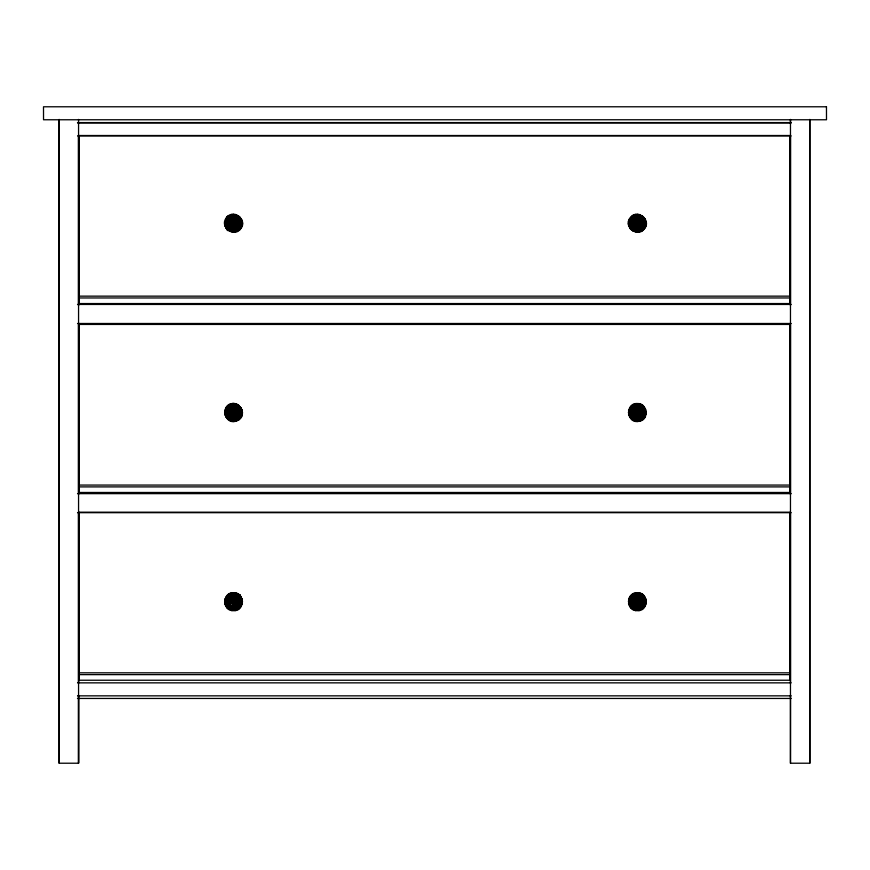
<?xml version="1.0" encoding="UTF-8"?>
<svg xmlns="http://www.w3.org/2000/svg" width="870" height="870" viewBox="0 0 870 870"><rect width="100%" height="100%" fill="white"/><g stroke="black" fill="none" stroke-linecap="round" stroke-linejoin="round"><path stroke-width="1.3" d="M59.149 763.218L59.149 119.397L59.182 763.218L78.561 763.218L78.561 119.397M78.909 672.825L78.942 512.191L789.699 512.191L789.732 672.825L78.909 672.825L78.909 531.592M233.562 593.079C244.448 591.132 245.699 611.458 233.562 610.696C221.959 611.208 221.959 592.165 233.562 592.677L233.562 610.294M228.027 405.888C237.814 396.524 249.777 416.349 236.64 420.949C223.808 425.941 219.795 403.169 233.562 403.473L233.562 421.493L230.615 420.569M635.839 404.006C646.366 400.32 650.89 419.971 638.906 421.363C626.52 423.984 624.682 403.038 637.34 403.473L637.34 421.493L634.393 420.569M637.34 593.079C648.226 591.132 649.477 611.458 637.34 610.696C625.737 611.208 625.737 592.165 637.34 592.677L637.34 610.294M809.829 763.218L809.807 119.397L809.807 763.218L790.471 763.218L790.471 119.397L790.493 123.475M232.062 231.757L232.671 228.342L232.159 227.124L230.996 227.733C224.058 240.468 223.699 206.31 230.996 218.827L230.931 220.132L229.626 219.969L226.657 217.478C218.816 226.048 233.388 238.282 240.468 229.071C248.309 220.501 233.725 208.267 226.657 217.478L227.059 217.826C229.919 214.303 235.585 213.802 239.011 216.782M237.869 230.735L236.194 226.417L237.499 226.581L240.468 229.071L239.359 230.18L228.114 216.782M229.256 405.028L230.931 409.346L229.626 409.172L226.657 406.692M228.114 405.985L239.359 419.383L238.065 420.286L236.129 416.937L236.194 415.621L240.055 417.937C247.439 409.868 233.725 398.362 227.059 407.029C219.686 415.088 233.399 426.604 240.055 417.937M226.961 596.157L229.049 593.884L230.996 597.233L230.931 598.549L229.626 598.386L226.657 595.896M237.869 609.141L236.194 604.824L237.499 604.987L240.468 607.477M629.249 220.327L632.827 215.466L634.763 218.827L634.698 220.132L633.404 219.969L630.435 217.478C622.583 226.048 637.166 238.282 644.246 229.071C652.087 220.501 637.503 208.267 630.435 217.478M645.312 226.178L641.842 231.083L639.907 227.733L639.972 226.417L641.277 226.581L644.246 229.071M629.369 415.381C626.835 411.662 633.012 400.113 634.763 408.03L634.698 409.346L633.404 409.172L630.837 407.029M641.647 419.938L639.972 415.621L643.93 418.013M635.839 593.209L632.827 593.884L634.763 597.233L634.698 598.549L633.404 598.386L630.435 595.896M639.907 606.14L639.972 604.824L641.277 604.987C647.595 606.053 640.124 612.85 639.907 606.14L638.743 605.542L638.232 606.749L638.906 610.566L640.418 610.153L634.393 593.601M225.21 600.213L226.222 605.922M645.692 224.754C647.193 217.989 638.928 212.204 633.099 215.934M628.988 600.213L628.988 603.16M645.692 603.16L645.692 600.213M237.869 215.825L234.965 219.425L234.454 218.218L235.128 214.401L236.509 215.184M232.062 420.96L233.562 416.578L234.454 417.546L235.128 421.363M236.509 404.387L238.065 404.68L236.129 408.03L234.965 408.628L234.454 407.421L235.128 403.604L233.562 403.876M236.509 609.772L235.128 610.566L234.454 606.749L233.562 605.781L232.671 606.749L231.996 610.566L230.474 610.153L236.64 593.22L235.052 593.209M236.509 593.601L238.065 593.884L236.129 597.233L234.965 597.831L234.454 596.624L235.128 592.807M635.839 231.757L637.34 227.374L638.232 228.342L638.906 232.149M645.431 220.327L642.169 221.524L640.885 221.23L641.277 219.969C647.737 218.816 639.918 212.269 639.907 218.827L638.743 219.425L638.232 218.218L638.906 214.401M635.839 420.96L637.34 416.578L638.232 417.546L638.906 421.363M641.842 404.68L639.907 408.03L638.743 408.628L638.232 407.421L638.906 403.604L637.34 403.876M638.232 606.749L637.34 605.781L636.448 606.749L635.774 610.566L634.252 610.153L640.418 593.22L638.83 593.209M640.276 593.601L641.842 593.884L639.907 597.233L638.743 597.831L638.232 596.624L638.906 592.807M242.034 224.775L242.034 226.363L238.391 225.036L237.597 223.992L238.706 223.275L242.578 223.275M225.08 600.191L225.091 598.604L228.734 599.93L230.017 599.637L229.626 598.386M236.466 609.652C243.067 607.586 243.948 597.527 237.804 594.34M241.653 604.628L242.034 603.182M645.431 226.222L645.812 224.775M628.858 410.988L629.249 409.542M629.989 408.237L645.138 416.991L645.312 415.381C647.16 410.651 643.843 404.887 638.808 404.126M628.858 600.191L629.88 597.385L633.099 594.34M645.812 603.182L645.812 604.77L642.169 603.443L640.885 603.736L641.277 604.987M226.657 229.071L229.626 226.581L230.017 225.33L228.734 225.036L225.091 226.363M240.468 217.478L237.499 219.969L237.108 221.23L238.391 221.524L242.034 220.197M226.961 418.013L230.017 414.533L228.734 414.24L225.091 415.566M240.055 407.029L237.108 410.433L238.391 410.727L242.034 409.4M235.03 610.044L230.659 609.652L226.657 607.477L229.626 604.987L230.017 603.736L228.734 603.443L225.091 604.77M226.102 605.988L227.766 608.587C228.853 603.976 247.21 587.576 237.499 598.386L237.108 599.637L238.391 599.93L242.034 598.604M629.369 226.178L630.435 229.071L633.404 226.581L633.784 225.33L632.501 225.036L628.869 226.363L628.858 224.775M630.739 418.013L633.784 414.533L632.501 414.24L628.869 415.566M644.246 406.692L641.277 409.172L640.885 410.433L642.169 410.727L645.812 409.4M630.435 607.477L633.404 604.987L633.784 603.736L632.501 603.443L628.869 604.77M644.246 595.896L641.277 598.386L640.885 599.637L642.169 599.93L645.812 598.604M236.64 214.803L230.615 231.366M230.474 420.949L236.64 404.017M634.393 231.366L640.418 214.803L638.83 214.803M638.83 404.006L640.418 404.017L634.252 420.949M231.996 214.401L232.671 218.218L232.159 219.425L230.996 218.827M235.052 231.757L234.454 228.342L234.965 227.124L236.129 227.733M231.996 403.604L232.671 407.421L232.159 408.628L230.996 408.03M234.454 417.546L234.965 416.338L236.129 416.937M231.996 592.807L232.671 596.624L232.159 597.831L230.996 597.233M234.454 606.749L234.965 605.542L236.129 606.14M635.774 214.401L636.448 218.218L635.937 219.425L634.763 218.827M638.232 228.342L638.743 227.124L639.907 227.733M635.774 403.604L636.448 407.421L635.937 408.628L634.763 408.03M638.232 417.546L638.743 416.338L639.907 416.937M635.774 592.807L636.448 596.624L635.937 597.831L634.763 597.233M240.903 227.516L242.045 223.275L240.055 217.826M241.012 416.784L242.034 415.566L238.391 414.24L237.597 413.196L238.706 412.478L242.578 412.478M225.591 598.788L228.114 595.189M629.989 219.033L628.466 224.841M629.369 598.788L629.532 597.179L645.138 606.194L643.93 607.216M644.681 605.922L645.312 604.585M229.256 419.938L230.996 416.937L232.159 416.338L232.671 417.546M232.671 606.749L232.159 605.542L230.996 606.14L229.049 609.489L228.027 608.282M632.827 231.083L634.763 227.733L635.937 227.124L636.448 228.342M632.827 420.286L634.763 416.937L635.937 416.338L636.448 417.546M632.827 609.489L634.763 606.14L635.937 605.542L636.448 606.749M240.153 228.81L241.012 227.581M241.012 605.988L239.098 608.282M644.79 227.581C641.853 233.106 632.914 233.051 629.989 227.516L645.138 218.772M644.681 416.719L641.582 419.829L638.808 420.83M228.734 225.036L229.528 223.992L228.418 223.275L224.547 223.275M238.391 221.524L237.597 222.568L238.706 223.275M228.734 414.24L229.528 413.196L228.418 412.478L224.547 412.478M238.391 410.727L237.597 411.771L238.706 412.478M228.734 603.443L229.528 602.399L228.418 601.692L224.547 601.692M238.391 599.93L237.597 600.974L238.706 601.692L242.578 601.692M632.501 225.036L633.306 223.992L632.196 223.275L628.325 223.275M642.169 221.524L641.375 222.568L642.484 223.275L646.356 223.275M632.501 414.24L633.306 413.196L632.196 412.478L628.325 412.478M642.169 410.727L641.375 411.771L642.484 412.478L646.356 412.478M632.501 603.443L633.306 602.399L632.196 601.692L628.325 601.692M642.169 599.93L641.375 600.974L642.484 601.692L646.356 601.692M228.027 229.876L239.359 216.369L240.153 217.739M228.027 419.079L239.359 405.583L237.869 405.028M642.876 216.684L631.544 230.18L630.739 228.81M234.454 218.218L233.562 219.175L232.671 218.218M232.671 228.342L233.562 227.374L234.454 228.342M234.454 407.421L233.562 408.378L232.671 407.421M234.454 596.624L233.562 597.592L232.671 596.624M638.232 218.218L637.34 219.175L636.448 218.218M638.232 407.421L637.34 408.378L636.448 407.421M638.232 596.624L637.34 597.592L636.448 596.624M240.055 228.734C237.205 232.246 231.529 232.747 228.114 229.778M630.739 217.739L631.805 216.684M630.739 596.157L631.805 595.091M642.789 608.184L643.833 607.14M631.881 405.985L635.861 404.126M228.418 223.275L229.528 222.568L228.734 221.524L225.591 220.371M228.418 412.478L229.528 411.771L228.734 410.727L225.471 409.542M632.196 223.275L633.306 222.568L632.501 221.524L628.869 220.197M642.484 223.275L641.375 223.992L642.169 225.036L645.812 226.363M228.418 601.692L229.528 600.974L228.734 599.93M238.706 601.692L237.597 602.399L238.391 603.443L241.534 604.585M632.196 412.478L633.306 411.771L632.501 410.727L629.369 409.585M642.484 412.478L641.375 413.196L642.169 414.24L645.312 415.381M632.196 601.692L633.306 600.974L632.501 599.93L629.249 598.745M642.484 601.692L641.375 602.399L642.169 603.443M225.754 227.788L241.371 218.772M225.754 416.991L241.371 407.976M225.754 606.194L241.371 597.179M644.79 408.182L629.532 416.991M629.532 606.194L645.138 597.179M633.034 405.028L634.393 404.387M229.256 594.232L232.062 593.209M640.233 609.652L641.582 609.033M232.062 214.803L230.474 214.803L236.509 231.366M635.839 214.803L634.252 214.803L640.276 231.366M236.509 420.569L233.562 421.091M640.276 420.569L637.34 421.091M228.734 221.524L230.017 221.23L229.626 219.969M238.391 225.036L237.108 225.33L237.499 226.581M632.501 221.524L633.784 221.23L633.404 219.969M642.169 225.036L640.885 225.33L641.277 226.581M228.734 410.727L230.017 410.433L229.626 409.172M238.391 414.24L237.108 414.533L237.499 415.784M632.501 410.727L633.784 410.433L633.404 409.172M642.169 414.24L640.885 414.533L641.277 415.784M238.391 603.443L237.108 603.736L237.499 604.987M632.501 599.93L633.784 599.637L633.404 598.386M224.688 224.841L242.436 221.709M628.988 224.754L646.214 221.709M224.688 414.044L242.436 410.912M645.812 410.988L628.466 414.044M224.688 603.247L242.436 600.126M628.466 603.247L646.214 600.126M237.499 219.969L236.194 220.132L236.129 218.827M229.626 226.581L230.931 226.417L230.996 227.733M641.277 219.969L639.972 220.132L639.907 218.827M633.404 226.581L634.698 226.417L634.763 227.733M237.499 409.172L236.194 409.346L236.129 408.03M229.626 415.784L230.931 415.621L230.996 416.937M641.277 409.172L639.972 409.346L639.907 408.03M633.404 415.784L634.698 415.621L634.763 416.937M237.499 598.386L236.194 598.549L236.129 597.233M229.626 604.987L230.931 604.824L230.996 606.14M641.277 598.386L639.972 598.549L639.907 597.233M633.404 604.987L634.698 604.824L634.763 606.14M232.083 593.329L236.466 593.721M635.861 593.329L640.233 593.721L643.93 596.157M638.808 610.044L635.861 610.044L631.881 608.184M77.473 122.583L791.145 122.583M77.55 122.909L791.124 122.909M77.55 135.894L791.124 135.894M77.517 304.446L791.124 304.446M77.517 323.488L791.124 323.488M77.517 493.649L791.124 493.649M77.517 512.691L791.124 512.691M789.732 531.592L789.732 672.825M77.517 682.852L791.124 682.852M77.517 695.848L791.124 695.848M77.473 698.447L791.145 698.447M637.34 420.96L631.881 418.981L628.858 413.979M628.466 221.709L646.214 224.841M224.688 221.709L242.436 224.841M628.466 410.912L646.214 414.044M224.688 410.912L242.436 414.044M628.466 600.126L646.214 603.247M224.688 600.126L242.436 603.247M640.276 404.387L643.126 405.583L631.544 419.383L633.034 419.938M629.532 218.772L645.138 227.788M225.754 218.772L241.371 227.788M225.754 407.976L241.371 416.991M225.754 597.179L241.371 606.194M641.647 594.232L643.126 594.786L631.544 608.587L629.88 605.988M239.098 405.888L241.012 408.182M631.544 216.369L643.126 230.18M631.544 405.583L643.126 419.383M631.544 594.786L642.876 608.282M227.766 594.786L239.359 608.587M643.833 596.233L645.312 598.788M630.837 607.14L629.369 604.585M226.102 227.581L226.961 228.81M241.012 218.968L241.653 220.327M225.471 415.425L226.102 416.784M241.012 597.385L242.034 600.191M634.252 404.017L640.418 420.949M230.474 404.017L236.64 420.949M230.474 593.22L236.64 610.153M645.431 598.745L645.812 600.191M628.858 603.182L629.249 604.628M225.08 224.775L225.471 226.222M241.653 409.542L242.034 410.988M225.08 603.182L225.471 604.628M637.34 214.259L637.34 231.888M233.562 214.259L233.562 231.888M790.493 135.698L790.493 305.479M790.493 323.14L790.493 494.28M790.493 511.941L790.493 683.08M790.493 695.304L790.471 763.218M78.539 695.304L78.539 763.218L78.561 695.304M78.539 511.941L78.539 683.08L78.561 511.941M78.539 323.14L78.539 494.28L78.561 323.14M78.539 135.698L78.539 305.479L78.561 135.698M226.776 222.078C224.862 230.746 239.185 233.269 240.337 224.471C242.262 215.814 227.94 213.28 226.776 222.078M226.776 411.282C224.862 419.949 239.185 422.472 240.337 413.674C242.262 405.018 227.94 402.495 226.776 411.282M226.776 600.496C224.862 609.152 239.185 611.675 240.337 602.877C242.262 594.221 227.94 591.698 226.776 600.496M630.554 222.078C628.64 230.746 642.963 233.269 644.115 224.471C646.04 215.814 631.718 213.28 630.554 222.078M630.554 411.282C628.64 419.949 642.963 422.472 644.115 413.674C646.04 405.018 631.718 402.495 630.554 411.282M630.554 600.496C628.64 609.152 642.963 611.675 644.115 602.877C646.04 594.221 631.718 591.698 630.554 600.496M826.5 106.782L43.5 106.782L43.533 119.766L826.5 119.766L826.467 106.782M789.699 135.513L78.942 135.513L78.909 296.148L789.732 296.148L789.699 135.513M789.699 297.964L78.909 297.964L78.942 303.554L789.699 303.554L789.699 297.964M789.699 324.434L78.942 324.434L78.909 485.068L789.732 485.068L789.699 324.434M78.942 486.895L78.909 492.474L789.699 492.474L789.699 486.895L78.909 486.895M789.699 674.641L78.909 674.641L78.909 680.231L789.699 680.231L789.699 674.641"/></g></svg>
